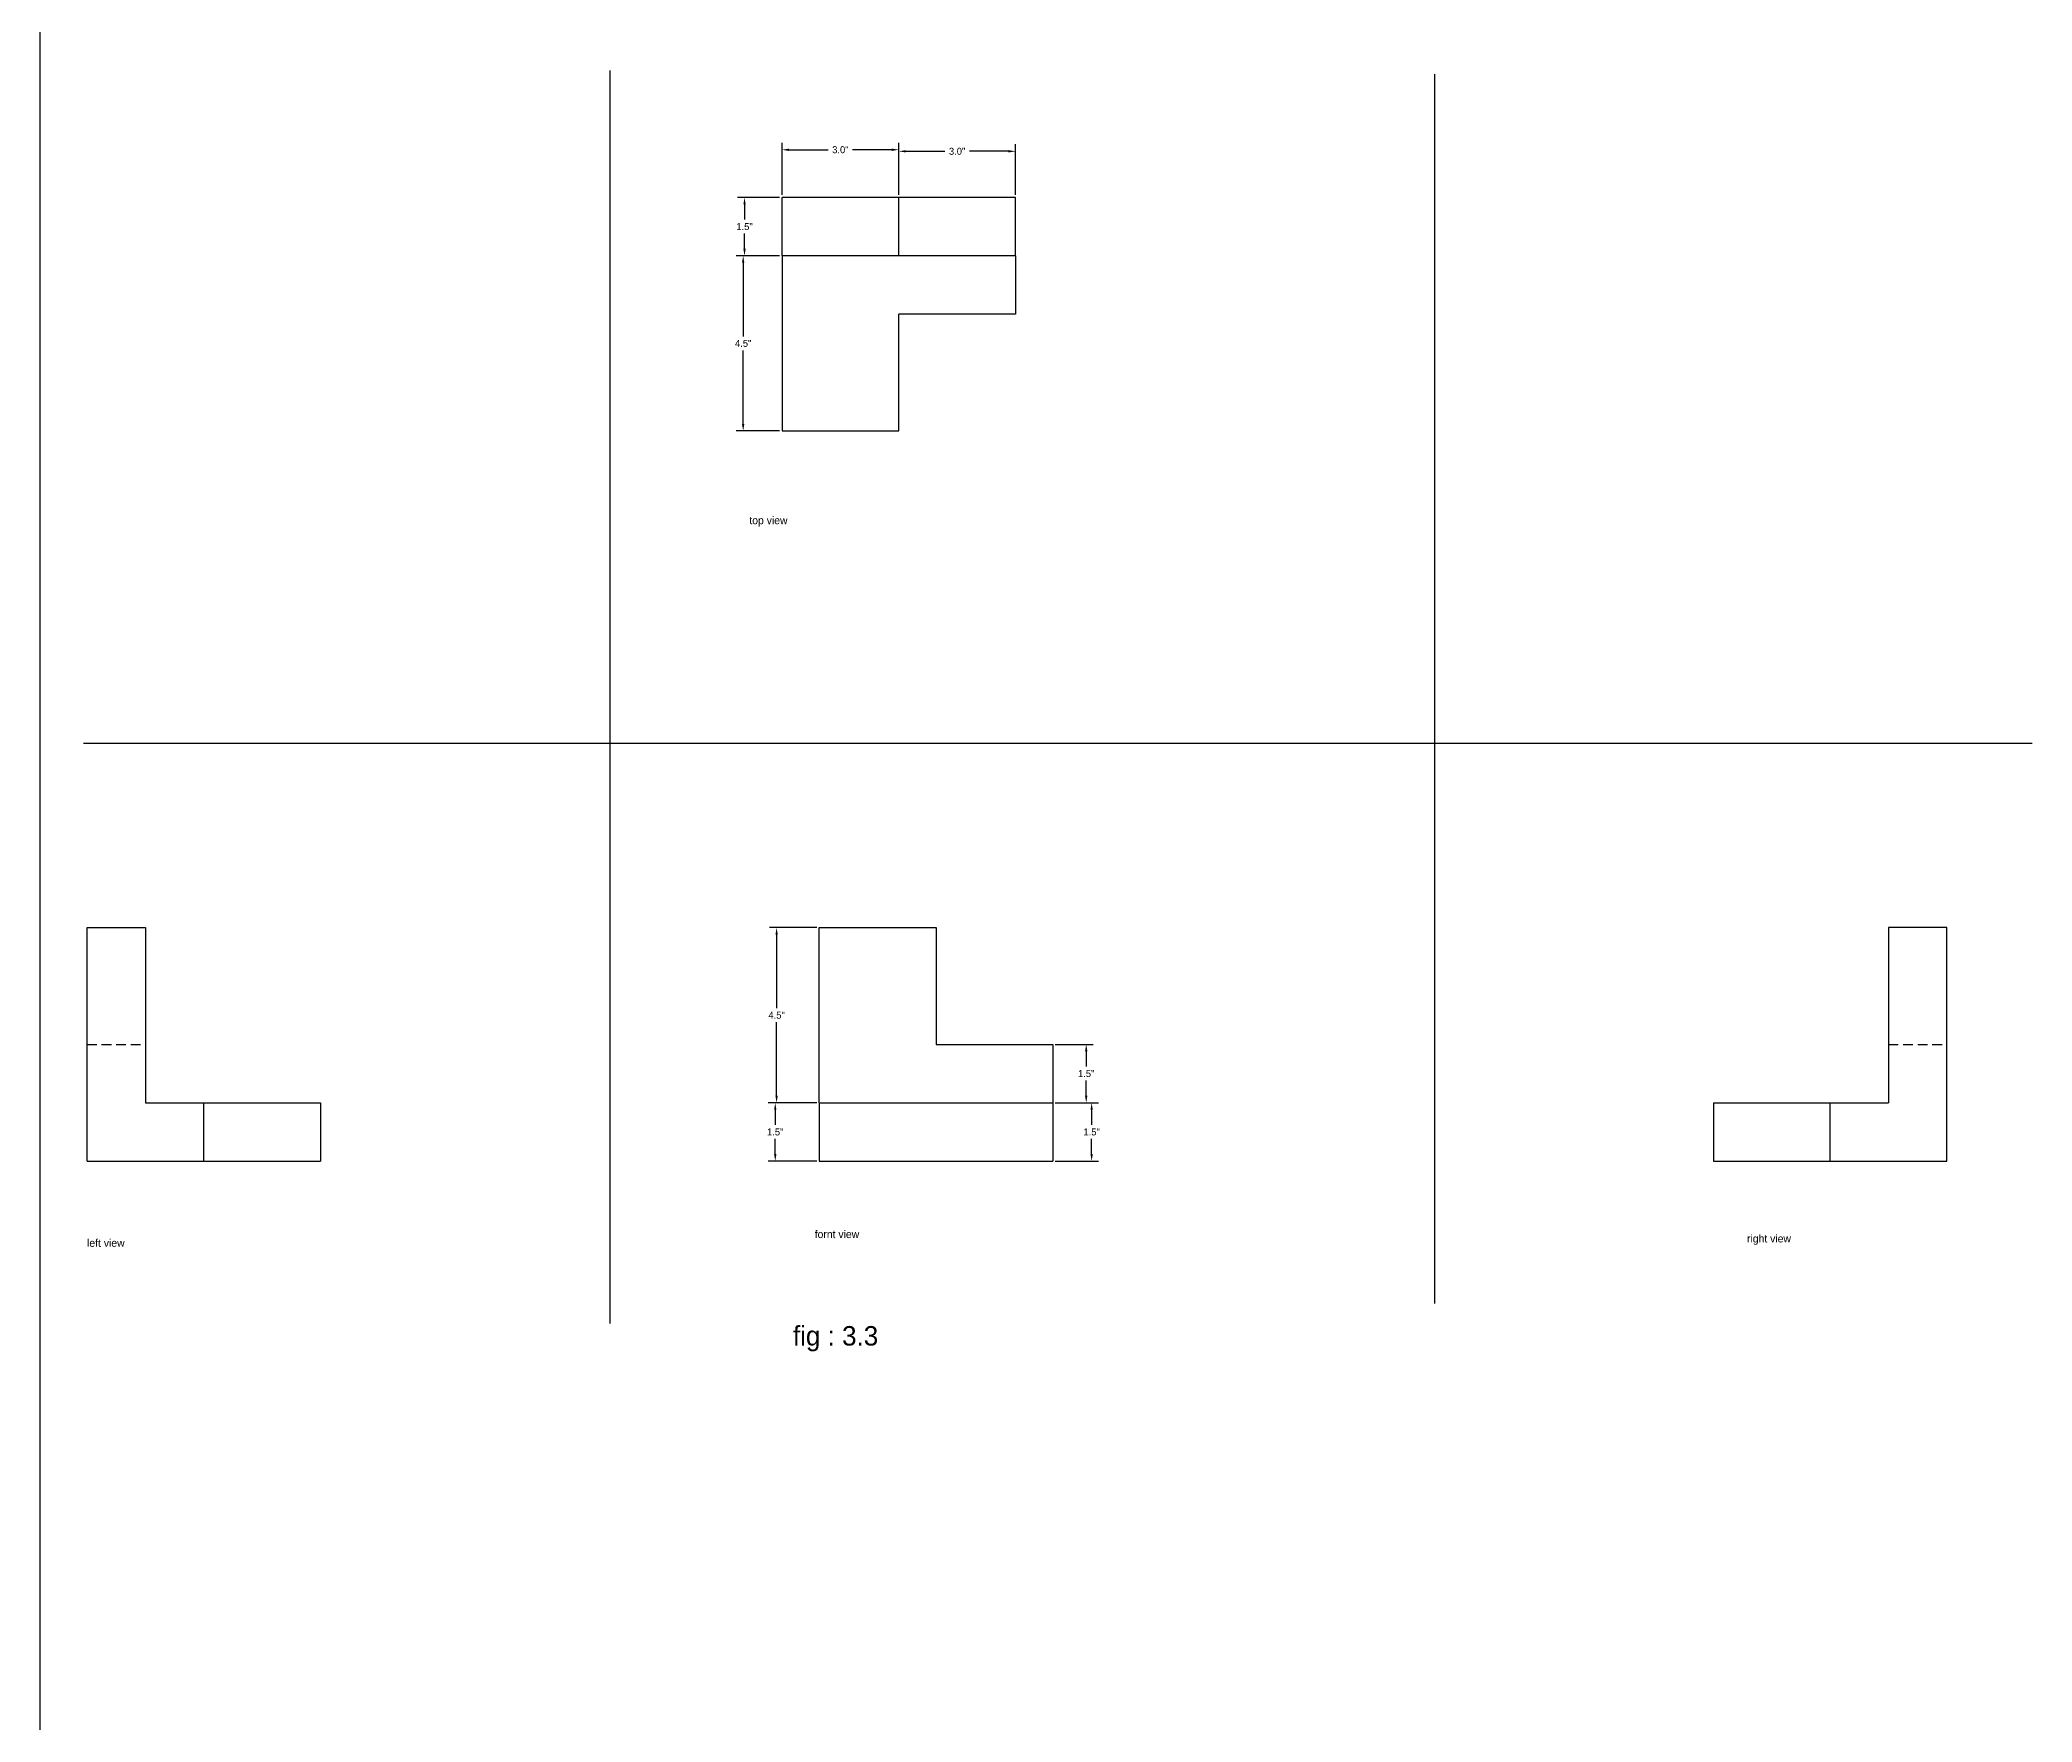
# Model space of a CAD drawing. Header units: inches. Extents: x 40 to 360, y -70 to 91.
# Drawn here: x 297.3 to 348.5, y 11.8 to 55 of the extents above; entities that cross this region are included whole.
import ezdxf

# ---------------------------------------------------------------- set-up
doc = ezdxf.new("R2010")
doc.units = ezdxf.units.IN
doc.header["$MEASUREMENT"] = 0
doc.linetypes.add('DASHED2', pattern=[0.375, 0.25, -0.125])
doc.dimstyles.get("Standard").update_dxf_attribs({"dimtxt": 0.18, "dimasz": 0.18, "dimexe": 0.18, "dimexo": 0.0625, "dimgap": 0.09, "dimtad": 0, "dimtih": 1, "dimtoh": 1, "dimdec": 1, "dimzin": 0, "dimdsep": 46, "dimlunit": 3, "dimtxsty": 'Standard', "dimcen": 0.09, "dimadec": 0, "dimazin": 0, "dimtfac": 1, "dimtdec": 1, "dimtofl": 0, "dimtmove": 0, "dimatfit": 3, "dimfxl": 1, "dimtolj": 1, "dimtzin": 0, "dimarcsym": 0})

# ---------------------------------------------------------------- blocks, each defined once
blk = doc.blocks.new('*D12')
at = {"color": 0, "lineweight": -2}
for p, q in [((316.382, 51.002), (316.382, 52.344)), ((319.382, 51.002), (319.382, 52.344)), ((316.562, 52.164), (317.567, 52.164)), ((319.202, 52.164), (318.197, 52.164))]:
    blk.add_line(p, q, dxfattribs=at)
at = {"color": 0}
for points in [[(316.562, 52.194), (316.562, 52.134), (316.382, 52.164)], [(319.202, 52.194), (319.202, 52.134), (319.382, 52.164)]]:
    blk.add_solid(points, dxfattribs=at)
at = {"layer": 'Defpoints', "color": 0}
for p in [(319.382, 52.164), (316.382, 50.939), (319.382, 50.939)]:
    blk.add_point(p, dxfattribs=at)
at = {"color": 0, "insert": (317.882, 52.164), "char_height": 0.18, "attachment_point": 5}
blk.add_mtext('\\A1;3.0"', dxfattribs=at)
blk = doc.blocks.new('*D13')
at = {"color": 0, "lineweight": -2}
for p, q in [((319.382, 51.064), (319.382, 52.304)), ((322.382, 51.002), (322.382, 52.304)), ((319.562, 52.124), (320.567, 52.124)), ((322.202, 52.124), (321.197, 52.124))]:
    blk.add_line(p, q, dxfattribs=at)
at = {"color": 0}
for points in [[(319.562, 52.154), (319.562, 52.094), (319.382, 52.124)], [(322.202, 52.154), (322.202, 52.094), (322.382, 52.124)]]:
    blk.add_solid(points, dxfattribs=at)
at = {"layer": 'Defpoints', "color": 0}
for p in [(322.382, 52.124), (319.382, 51.002), (322.382, 50.939)]:
    blk.add_point(p, dxfattribs=at)
at = {"color": 0, "insert": (320.882, 52.124), "char_height": 0.18, "attachment_point": 5}
blk.add_mtext('\\A1;3.0"', dxfattribs=at)
blk = doc.blocks.new('*D14')
at = {"color": 0, "lineweight": -2}
for p, q in [((316.32, 50.939), (315.239, 50.939)), ((315.419, 50.759), (315.419, 50.369)), ((315.419, 49.619), (315.419, 50.009)), ((316.32, 49.439), (315.239, 49.439))]:
    blk.add_line(p, q, dxfattribs=at)
at = {"color": 0}
for points in [[(315.389, 50.759), (315.449, 50.759), (315.419, 50.939)], [(315.389, 49.619), (315.449, 49.619), (315.419, 49.439)]]:
    blk.add_solid(points, dxfattribs=at)
at = {"layer": 'Defpoints', "color": 0}
for p in [(316.382, 50.939), (315.419, 49.439), (316.382, 49.439)]:
    blk.add_point(p, dxfattribs=at)
at = {"color": 0, "insert": (315.419, 50.189), "char_height": 0.18, "attachment_point": 5}
blk.add_mtext('\\A1;1.5"', dxfattribs=at)
blk = doc.blocks.new('*D15')
at = {"color": 0, "lineweight": -2}
for p, q in [((316.32, 49.439), (315.204, 49.439)), ((315.384, 49.259), (315.384, 47.369)), ((315.384, 45.119), (315.384, 47.009)), ((316.32, 44.939), (315.204, 44.939))]:
    blk.add_line(p, q, dxfattribs=at)
at = {"color": 0}
for points in [[(315.354, 49.259), (315.414, 49.259), (315.384, 49.439)], [(315.354, 45.119), (315.414, 45.119), (315.384, 44.939)]]:
    blk.add_solid(points, dxfattribs=at)
at = {"layer": 'Defpoints', "color": 0}
for p in [(316.382, 49.439), (315.384, 44.939), (316.382, 44.939)]:
    blk.add_point(p, dxfattribs=at)
at = {"color": 0, "insert": (315.384, 47.189), "char_height": 0.18, "attachment_point": 5}
blk.add_mtext('\\A1;4.5"', dxfattribs=at)
blk = doc.blocks.new('*D16')
at = {"color": 0, "lineweight": -2}
for p, q in [((317.278, 32.177), (316.063, 32.177)), ((316.243, 31.997), (316.243, 30.107)), ((316.243, 27.857), (316.243, 29.747)), ((317.278, 27.677), (316.063, 27.677))]:
    blk.add_line(p, q, dxfattribs=at)
at = {"color": 0}
for points in [[(316.213, 31.997), (316.273, 31.997), (316.243, 32.177)], [(316.213, 27.857), (316.273, 27.857), (316.243, 27.677)]]:
    blk.add_solid(points, dxfattribs=at)
at = {"layer": 'Defpoints', "color": 0}
for p in [(317.34, 32.177), (316.243, 27.677), (317.34, 27.677)]:
    blk.add_point(p, dxfattribs=at)
at = {"color": 0, "insert": (316.243, 29.927), "char_height": 0.18, "attachment_point": 5}
blk.add_mtext('\\A1;4.5"', dxfattribs=at)
blk = doc.blocks.new('*D17')
at = {"color": 0, "lineweight": -2}
for p, q in [((317.278, 27.677), (316.028, 27.677)), ((316.208, 27.497), (316.208, 27.107)), ((316.208, 26.357), (316.208, 26.747)), ((317.278, 26.177), (316.028, 26.177))]:
    blk.add_line(p, q, dxfattribs=at)
at = {"color": 0}
for points in [[(316.178, 27.497), (316.238, 27.497), (316.208, 27.677)], [(316.178, 26.357), (316.238, 26.357), (316.208, 26.177)]]:
    blk.add_solid(points, dxfattribs=at)
at = {"layer": 'Defpoints', "color": 0}
for p in [(317.34, 27.677), (316.208, 26.177), (317.34, 26.177)]:
    blk.add_point(p, dxfattribs=at)
at = {"color": 0, "insert": (316.208, 26.927), "char_height": 0.18, "attachment_point": 5}
blk.add_mtext('\\A1;1.5"', dxfattribs=at)
blk = doc.blocks.new('*D18')
at = {"color": 0, "lineweight": -2}
for p, q in [((323.403, 29.177), (324.379, 29.177)), ((324.199, 28.997), (324.199, 28.607)), ((324.199, 27.857), (324.199, 28.247)), ((323.403, 27.677), (324.379, 27.677))]:
    blk.add_line(p, q, dxfattribs=at)
at = {"color": 0}
for points in [[(324.169, 28.997), (324.229, 28.997), (324.199, 29.177)], [(324.169, 27.857), (324.229, 27.857), (324.199, 27.677)]]:
    blk.add_solid(points, dxfattribs=at)
at = {"layer": 'Defpoints', "color": 0}
for p in [(323.34, 29.177), (323.34, 27.677), (324.199, 27.677)]:
    blk.add_point(p, dxfattribs=at)
at = {"color": 0, "insert": (324.199, 28.427), "char_height": 0.18, "attachment_point": 5}
blk.add_mtext('\\A1;1.5"', dxfattribs=at)
blk = doc.blocks.new('*D19')
at = {"color": 0, "lineweight": -2}
for p, q in [((323.403, 27.677), (324.518, 27.677)), ((324.338, 27.497), (324.338, 27.107)), ((324.338, 26.357), (324.338, 26.747)), ((323.403, 26.177), (324.518, 26.177))]:
    blk.add_line(p, q, dxfattribs=at)
at = {"color": 0}
for points in [[(324.308, 27.497), (324.368, 27.497), (324.338, 27.677)], [(324.308, 26.357), (324.368, 26.357), (324.338, 26.177)]]:
    blk.add_solid(points, dxfattribs=at)
at = {"layer": 'Defpoints', "color": 0}
for p in [(323.34, 27.677), (323.34, 26.177), (324.338, 26.177)]:
    blk.add_point(p, dxfattribs=at)
at = {"color": 0, "insert": (324.338, 26.927), "char_height": 0.18, "attachment_point": 5}
blk.add_mtext('\\A1;1.5"', dxfattribs=at)

msp = doc.modelspace()

# ---------------------------------------------------------------- linework, layer by layer
for p, q in [((297.311, 90.361), (297.311, -57.959)), ((311.961, 54.202), (311.961, 22.009)), ((333.149, 54.109), (333.149, 22.52)), ((316.382, 49.439), (316.382, 50.939)), ((322.382, 50.939), (316.382, 50.939)), ((319.382, 49.439), (319.382, 50.939)), ((322.382, 49.439), (322.382, 50.939)), ((319.382, 49.439), (316.382, 49.439)), ((316.382, 49.439), (316.382, 44.939)), ((322.382, 49.439), (319.382, 49.439)), ((322.382, 49.439), (322.382, 47.939)), ((319.382, 44.939), (319.382, 47.939)), ((322.382, 47.939), (319.382, 47.939)), ((316.382, 44.939), (319.382, 44.939)), ((298.431, 36.921), (348.506, 36.921)), ((298.524, 29.177), (298.524, 32.177)), ((298.524, 32.177), (300.024, 32.177)), ((300.024, 32.177), (300.024, 29.177)), ((317.34, 27.677), (317.34, 32.177)), ((317.34, 32.177), (320.34, 32.177)), ((320.34, 32.177), (320.34, 29.177)), ((346.316, 32.177), (344.816, 32.177)), ((344.816, 32.177), (344.816, 32.177)), ((344.816, 32.177), (344.816, 29.177)), ((346.316, 29.177), (346.316, 32.177)), ((298.524, 26.177), (298.524, 29.177)), ((300.024, 29.177), (300.024, 27.677)), ((320.34, 29.177), (323.34, 29.177)), ((323.34, 29.177), (323.34, 27.677)), ((344.816, 29.177), (344.816, 27.677)), ((346.316, 26.177), (346.316, 29.177)), ((300.024, 27.677), (301.524, 27.677)), ((301.524, 27.677), (304.524, 27.677)), ((301.524, 26.177), (301.524, 27.677)), ((304.524, 27.677), (304.524, 26.177)), ((317.34, 27.677), (320.34, 27.677)), ((317.34, 27.677), (317.34, 26.177)), ((320.34, 27.677), (323.34, 27.677)), ((323.34, 27.677), (323.34, 26.177)), ((340.316, 27.677), (343.316, 27.677)), ((340.316, 27.677), (340.316, 26.177)), ((343.316, 26.177), (343.316, 27.677)), ((343.316, 27.677), (344.816, 27.677)), ((298.524, 26.177), (304.524, 26.177)), ((317.34, 26.177), (323.34, 26.177)), ((340.316, 26.177), (346.316, 26.177))]:
    msp.add_line(p, q)
at = {"linetype": 'DASHED2'}
for p, q in [((298.524, 29.177), (300.024, 29.177)), ((344.816, 29.177), (346.316, 29.177))]:
    msp.add_line(p, q, dxfattribs=at)

# ---------------------------------------------------------------- texts
at = {"attachment_point": 1}
for s, insert, char_height, width in [('top view', (315.543, 42.743), 0.2, 5.03757), ('left view', (298.524, 24.176), 0.2, 5.60048), ('fornt view', (317.222, 24.4), 0.2, 5.03757), ('right view', (341.179, 24.288), 0.2, 5.5973), ('fig : 3.3', (316.662, 21.939), 0.5, 8.61984)]:
    msp.add_mtext(s, dxfattribs=dict(at, insert=insert, char_height=char_height, width=width))

# ---------------------------------------------------------------- dimensions: what is measured, and where the dimension line sits
for base, p1, p2, picture, middle in [((319.382, 52.164), (316.382, 50.939), (319.382, 50.939), '*D12', (317.882, 52.164)), ((322.382, 52.124), (319.382, 51.002), (322.382, 50.939), '*D13', (320.882, 52.124))]:
    dim = msp.add_linear_dim(base=base, p1=p1, p2=p2, dimstyle='Standard')
    dim.commit()
    dim.dimension.update_dxf_attribs({"geometry": picture, "text_midpoint": middle})
for base, p1, p2, picture, middle in [((315.419, 49.439), (316.382, 50.939), (316.382, 49.439), '*D14', (315.419, 50.189)), ((315.384, 44.939), (316.382, 49.439), (316.382, 44.939), '*D15', (315.384, 47.189)), ((316.243, 27.677), (317.34, 32.177), (317.34, 27.677), '*D16', (316.243, 29.927)), ((324.199, 27.677), (323.34, 29.177), (323.34, 27.677), '*D18', (324.199, 28.427)), ((316.208, 26.177), (317.34, 27.677), (317.34, 26.177), '*D17', (316.208, 26.927)), ((324.338, 26.177), (323.34, 27.677), (323.34, 26.177), '*D19', (324.338, 26.927))]:
    dim = msp.add_linear_dim(base=base, p1=p1, p2=p2, angle=90, dimstyle='Standard')
    dim.commit()
    dim.dimension.update_dxf_attribs({"geometry": picture, "text_midpoint": middle})

doc.saveas('drawing.dxf')
